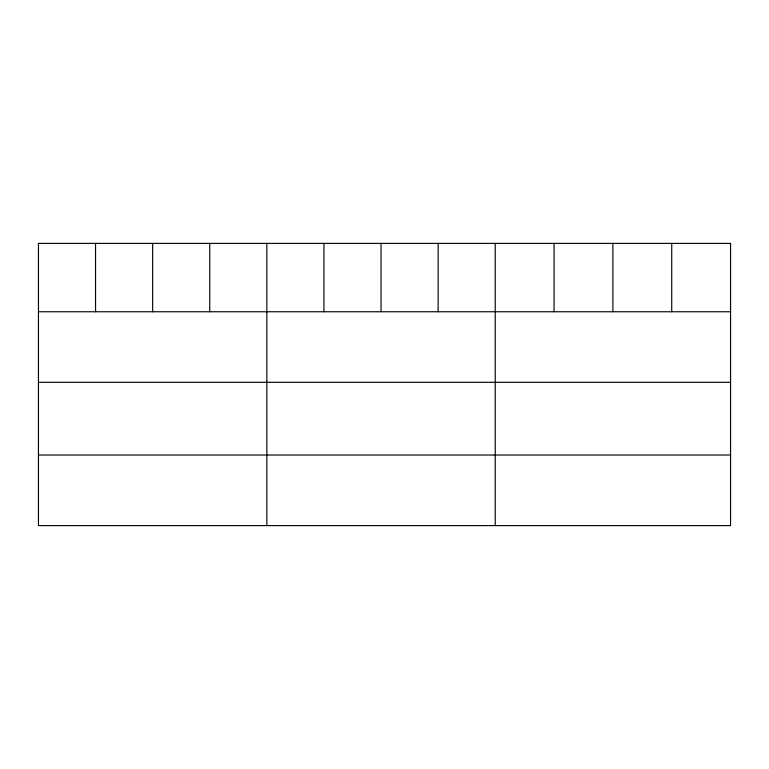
<?xml version="1.0" encoding="UTF-8"?>
<svg xmlns="http://www.w3.org/2000/svg" width="769" height="769" viewBox="0 0 769 769"><rect width="100%" height="100%" fill="white"/><g stroke="black" fill="none" stroke-linecap="round" stroke-linejoin="round"><path stroke-width="1.15" d="M38.45 311.753L730.55 311.753M38.45 382.318L730.55 382.318M38.45 455.027L730.55 455.027M671.721 243.398L671.721 311.753M612.893 243.398L612.893 311.753M554.064 243.398L554.064 311.753M495.236 243.398L495.236 525.602M438.138 243.398L438.138 311.753M381.039 243.398L381.039 311.753M323.941 243.398L323.941 311.753M266.843 243.398L266.843 525.602M209.745 243.398L209.745 311.753M152.647 243.398L152.647 311.753M95.548 243.398L95.548 311.753M730.55 243.398L38.45 243.398L38.45 525.602L730.55 525.602L730.55 243.398"/></g></svg>
